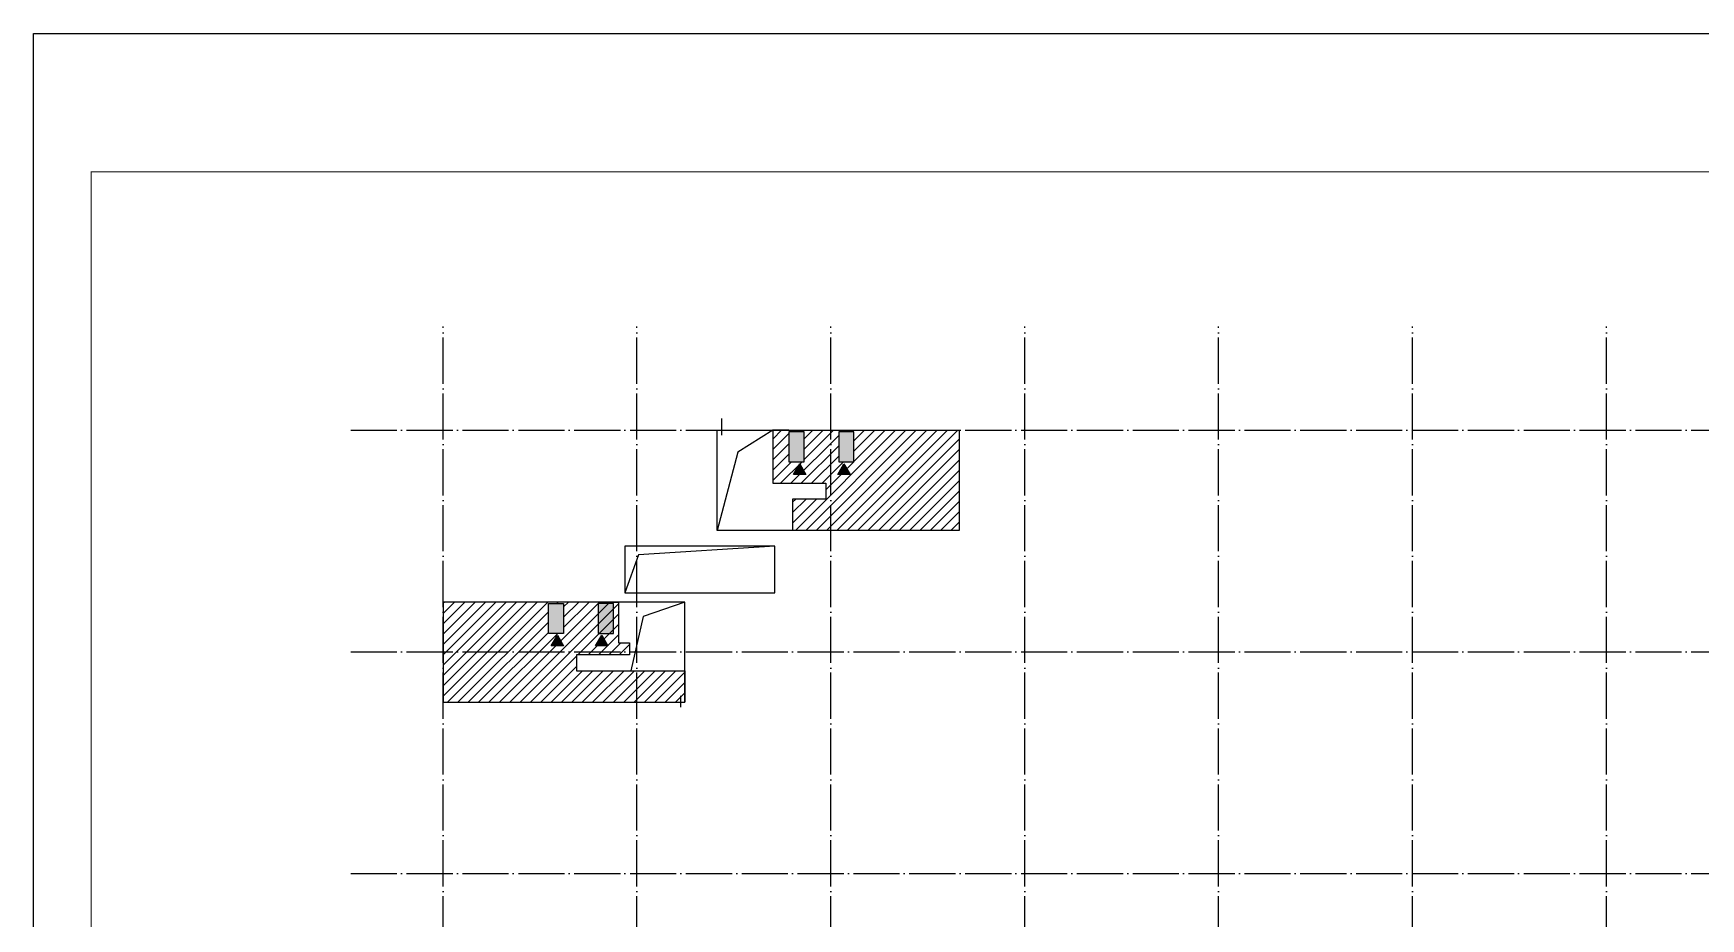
# Model space of a CAD drawing. Extents: x -2209072 to 495824, y -92434 to 572724.
# Drawn here: x 160259 to 232497, y 124341 to 162700 of the extents above; entities that cross this region are included whole.
import ezdxf

# ---------------------------------------------------------------- set-up
doc = ezdxf.new("R2010")
doc.units = 0
doc.header["$LTSCALE"] = 1000
doc.header["$MEASUREMENT"] = 0
doc.linetypes.add('X-104 6#7#平面$0$DOTE', pattern=[2.42, 2, -0.2, 0.02, -0.2])
doc.layers.get('0').update_dxf_attribs({"linetype": 'CONTINUOUS'})
doc.layers.add('6#7#幕墙$0$04-不打印_辅助线', color=165, linetype='CONTINUOUS', plot=False)
for name, color, linetype in [('X-104 6#7#平面$0$01-标注_轴线坐标', 132, 'CONTINUOUS'), ('X-104 6#7#平面$0$05-填充_156', 156, 'CONTINUOUS'), ('X-104 6#7#平面$0$05-填充_天正', 26, 'CONTINUOUS'), ('X-104 6#7#平面$0$A-O_屋面', 201, 'CONTINUOUS'), ('X-104 6#7#平面$0$A_AXIS-轴线', 36, 'X-104 6#7#平面$0$DOTE'), ('X-104 6#7#平面$0$A_STR-砼柱', 51, 'CONTINUOUS')]:
    doc.layers.add(name, color=color, linetype=linetype)

# ---------------------------------------------------------------- blocks, each defined once
blk = doc.blocks.new('图框-A0+1-4')
for points, const_width in [([(0.02, 0.02), (1486.02, 0.02), (1486.02, 841.03), (0.02, 841.03)], 0.05), ([(1411.02, 831.03), (25.02, 831.03), (25.02, 10.03), (1411.02, 10.03)], 0.5)]:
    blk.add_lwpolyline(points, close=True, dxfattribs=dict(const_width=const_width))
blk = doc.blocks.new('X-104 6#7#平面$0$dsgdfg')
at = {"layer": 'X-104 6#7#平面$0$A_AXIS-轴线'}
for points in [[(0, -4500), (0, 60900)], [(8400, -4500), (8400, 60900)], [(16800, -4500), (16800, 60900)], [(25200, -4500), (25200, 60900)], [(33600, -4500), (33600, 60900)], [(42000, -4500), (42000, 60900)], [(50400, -4500), (50400, 60900)], [(-4000, 56400), (114300, 56400)], [(-4000, 46800), (114300, 46800)], [(-4000, 37200), (114300, 37200)]]:
    blk.add_lwpolyline(points, dxfattribs=at)
blk = doc.blocks.new('6#7#幕墙')
at = {"layer": '6#7#幕墙$0$04-不打印_辅助线'}
blk.add_lwpolyline([(160262, 162700), (317912, 162700), (317912, 73600), (160262, 73600)], close=True, dxfattribs=at)
blk = doc.blocks.new('X-104 6#7#平面$0$gfdsaewqe')
h = blk.add_hatch(color=4)
h.dxf.hatch_style = 1
h.paths.add_polyline_path([(0, 0), (-2072, 1196), (-2072, -1196)])
at = {"color": 4}
blk.add_lwpolyline([(0, 0), (-2072, 1196), (-2072, -1196)], close=True, dxfattribs=at)
blk = doc.blocks.new('X-104 6#7#平面')
at = {"layer": 'X-104 6#7#平面$0$05-填充_156'}
h = blk.add_hatch(dxfattribs=at)
h.set_pattern_fill('ANSI31', color=256, scale=200)
h.set_pattern_definition([(45, (249959.77, 353649.9), (-224.5064, 224.5064), [])])
h.paths.add_polyline_path([(188492, 133720), (188492, 135081), (183792, 135081), (183792, 135770), (186034, 135770), (186092, 135919), (186092, 136290), (185592, 136290), (185592, 136700), (185612, 136700), (185612, 138000), (185592, 138000), (185592, 138060), (178012, 138060), (178012, 133720)])
h.paths.add_polyline_path([(182572, 136700), (182572, 138000), (183232, 138000), (183232, 136700)], flags=16)
h.paths.add_polyline_path([(192792, 145500), (192792, 145440), (193652, 145440), (193652, 144140), (192992, 144140), (192992, 145500), (192312, 145500), (192312, 143210), (194592, 143210), (194592, 142520), (193152, 142520), (193152, 141160), (200372, 141160), (200372, 145500)])
h.paths.add_polyline_path([(195812, 144140), (195152, 144140), (195152, 145440), (195812, 145440)], flags=16)
at = {"layer": 'X-104 6#7#平面$0$05-填充_天正'}
h = blk.add_hatch(color=256, dxfattribs=at)
h.dxf.hatch_style = 1
h.paths.add_polyline_path([(183232, 136700), (182572, 136700), (182572, 138000), (183232, 138000)])
h.paths.add_polyline_path([(184732, 136700), (185392, 136700), (185392, 138000), (184732, 138000)])
h.paths.add_polyline_path([(192992, 144140), (193652, 144140), (193652, 145440), (192992, 145440)])
h.paths.add_polyline_path([(195152, 144140), (195812, 144140), (195812, 145440), (195152, 145440)])
at = {"layer": 'X-104 6#7#平面$0$01-标注_轴线坐标'}
for p, q in [((190092, 145284), (190092, 146011)), ((188292, 133999), (188292, 133503))]:
    blk.add_line(p, q, dxfattribs=at)
at = {"layer": 'X-104 6#7#平面$0$A-O_屋面'}
for points in [[(192292, 145500), (190785, 144547), (189892, 141160)], [(192382, 140480), (186478, 140103), (185882, 138460)], [(188492, 138060), (186685, 137435), (186142, 135081)]]:
    blk.add_lwpolyline(points, dxfattribs=at)
at = {"layer": 'X-104 6#7#平面$0$A_STR-砼柱'}
for points in [[(189892, 145500), (200372, 145500), (200372, 141160), (189892, 141160)], [(192992, 144140), (193652, 144140), (193652, 145440), (192992, 145440)], [(195152, 144140), (195812, 144140), (195812, 145440), (195152, 145440)], [(185882, 138460), (192382, 138460), (192382, 140480), (185882, 140480)], [(178012, 133720), (188492, 133720), (188492, 138060), (178012, 138060), (178012, 133720)], [(183232, 136700), (182572, 136700), (182572, 138000), (183232, 138000)], [(185392, 138060), (185612, 138060), (185612, 136290), (186092, 136290), (186092, 135770), (183792, 135770), (183792, 135081), (188492, 135081), (188492, 133720), (188492, 133720), (188492, 138060), (185392, 138060)], [(184732, 136700), (185392, 136700), (185392, 138000), (184732, 138000)]]:
    blk.add_lwpolyline(points, close=True, dxfattribs=at)
blk.add_lwpolyline([(193152, 142520), (193152, 141160), (189892, 141160), (189892, 145500), (192992, 145500), (192292, 145500), (192292, 143730), (192292, 143730), (192292, 143210), (194592, 143210), (194592, 142520), (193152, 142520)], dxfattribs=at)
for name, p in [('6#7#幕墙', (0, 0)), ('X-104 6#7#平面$0$dsgdfg', (178012, 89100))]:
    blk.add_blockref(name, p)
at = {"xscale": 100, "yscale": 100, "zscale": 100}
blk.add_blockref('图框-A0+1-4', (160259, 73600), dxfattribs=at)
at = {"color": 6, "xscale": -0.224, "yscale": 0.224, "zscale": 0.224, "rotation": 270}
for p in [(193463, 144043), (195381, 144043), (182965, 136624), (184884, 136624)]:
    blk.add_blockref('X-104 6#7#平面$0$gfdsaewqe', p, dxfattribs=at)

msp = doc.modelspace()

# ---------------------------------------------------------------- block references
msp.add_blockref('X-104 6#7#平面', (0, 0))

doc.saveas('drawing.dxf')
